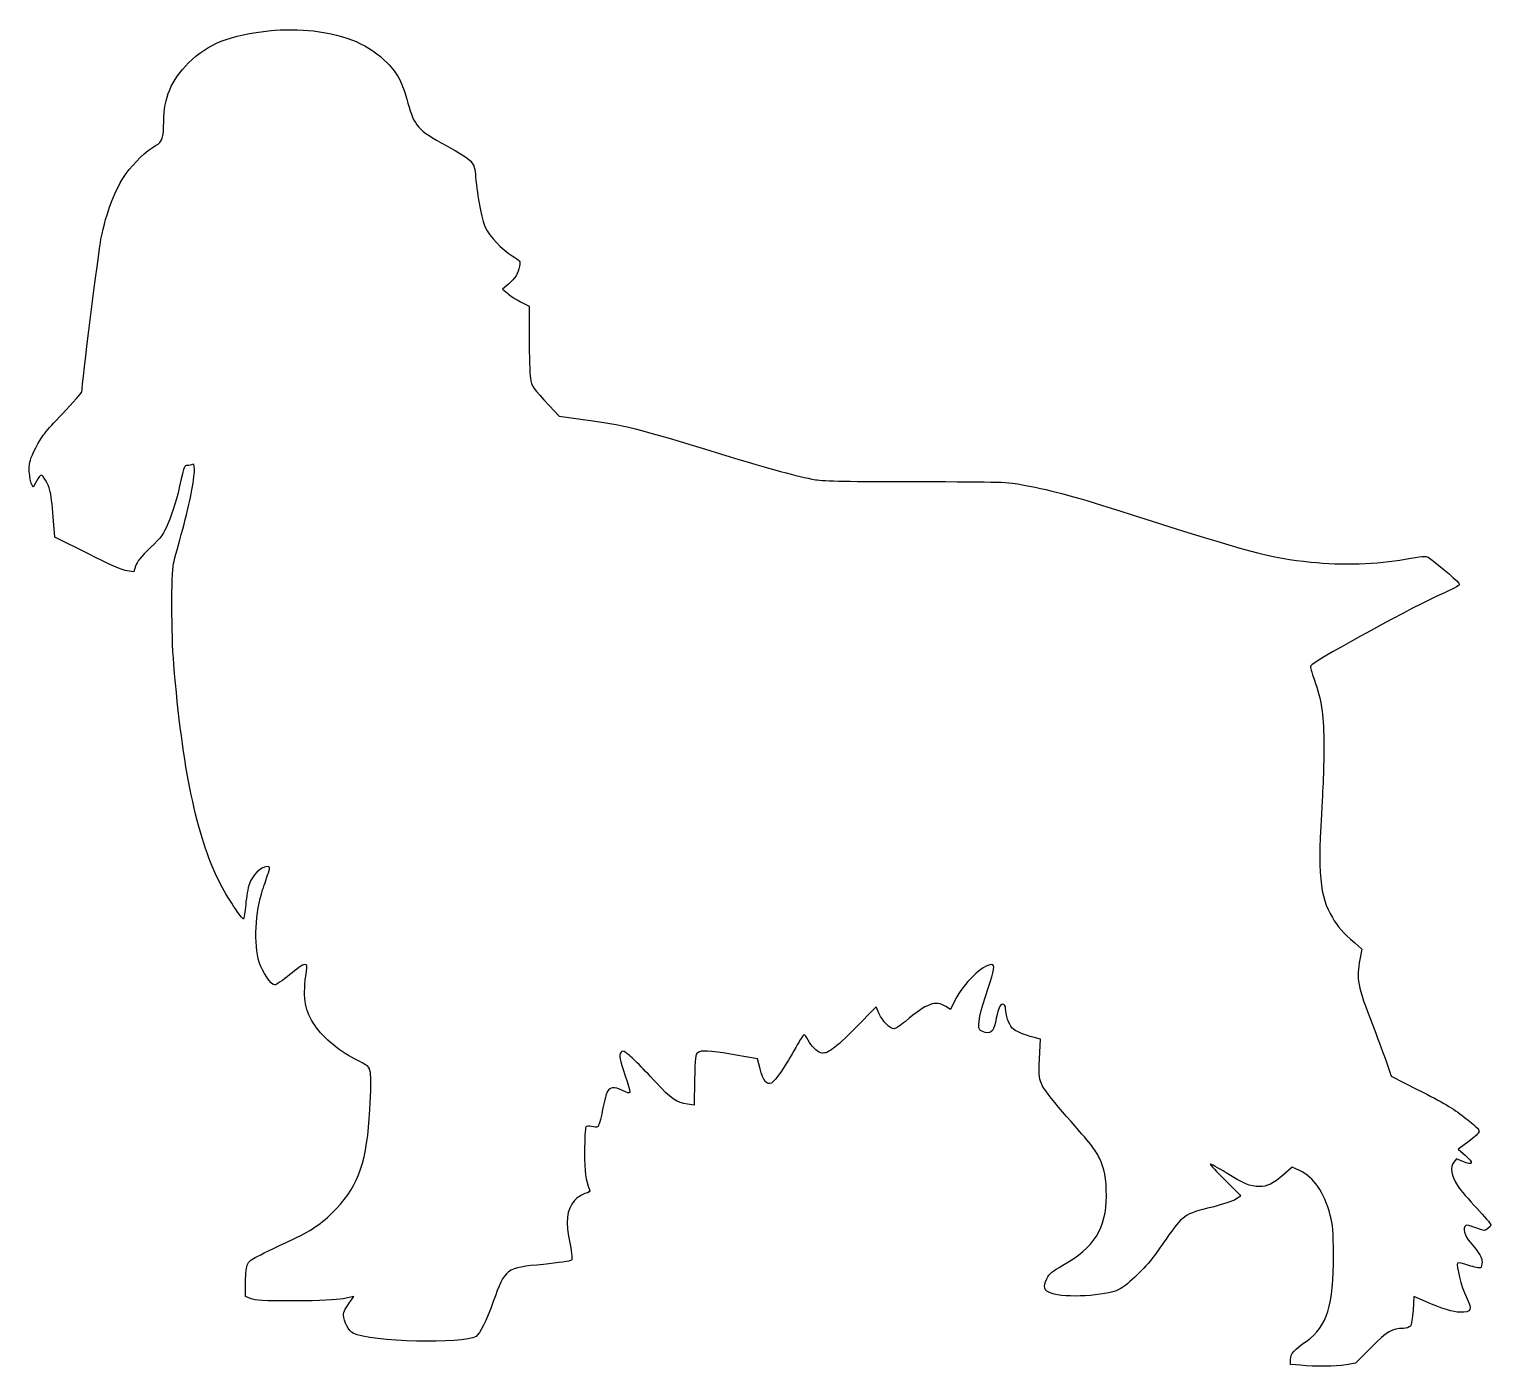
# Model space of a CAD drawing. Header units: centimetres. Extents: x -17.6 to 17.6, y -16.2 to 16.1.
import ezdxf

# ---------------------------------------------------------------- set-up
doc = ezdxf.new("R2010")
doc.units = ezdxf.units.CM
doc.header["$MEASUREMENT"] = 0
doc.layers.add('Layer 1', color=7, linetype='Continuous')

msp = doc.modelspace()

# ---------------------------------------------------------------- linework, layer by layer
at = {"layer": 'Layer 1'}
msp.add_open_spline([(-11.80042, 16.11489), (-12.82348, 15.99495), (-13.32442, 15.79739), (-13.79361, 15.3282), (-13.79361, 15.3282), (-14.20989, 14.91545), (-14.3898, 14.48859), (-14.39333, 13.91709), (-14.39333, 13.91709), (-14.39333, 13.50787), (-14.41802, 13.43378), (-14.58736, 13.33501), (-14.58736, 13.33501), (-14.80961, 13.20801), (-15.11653, 12.9152), (-15.29644, 12.6612), (-15.29644, 12.6612), (-15.56455, 12.28726), (-15.77622, 11.73692), (-15.90675, 11.07723), (-15.90675, 11.07723), (-15.95967, 10.80559), (-16.36889, 7.54945), (-16.36889, 7.38717), (-16.36889, 7.38717), (-16.36889, 7.36953), (-16.58408, 7.12964), (-16.84514, 6.85095), (-16.84514, 6.85095), (-17.25083, 6.42762), (-17.34961, 6.30062), (-17.48014, 6.03603), (-17.48014, 6.03603), (-17.61772, 5.76792), (-17.63889, 5.69736), (-17.63889, 5.50686), (-17.63889, 5.50686), (-17.63536, 5.39044), (-17.6142, 5.2458), (-17.5895, 5.18583), (-17.5895, 5.18583), (-17.5895, 5.18583), (-17.54717, 5.08352), (-17.54717, 5.08352), (-17.54717, 5.08352), (-17.54717, 5.08352), (-17.4625, 5.23169), (-17.4625, 5.23169), (-17.4625, 5.23169), (-17.41664, 5.31283), (-17.36725, 5.37986), (-17.34961, 5.37986), (-17.34961, 5.37986), (-17.30375, 5.37986), (-17.1838, 5.16819), (-17.14147, 5.00944), (-17.14147, 5.00944), (-17.11678, 4.93183), (-17.0815, 4.64608), (-17.06033, 4.37444), (-17.06033, 4.37444), (-17.06033, 4.37444), (-17.02152, 3.88055), (-17.02152, 3.88055), (-17.02152, 3.88055), (-17.02152, 3.88055), (-16.22777, 3.48191), (-16.22777, 3.48191), (-16.22777, 3.48191), (-15.70566, 3.22085), (-15.37758, 3.07622), (-15.27174, 3.06563), (-15.27174, 3.06563), (-15.27174, 3.06563), (-15.11299, 3.04446), (-15.11299, 3.04446), (-15.11299, 3.04446), (-15.11299, 3.04446), (-15.07066, 3.18204), (-15.07066, 3.18204), (-15.07066, 3.18204), (-15.04244, 3.28082), (-14.94366, 3.40429), (-14.71788, 3.61948), (-14.71788, 3.61948), (-14.44624, 3.88406), (-14.39332, 3.95815), (-14.29102, 4.20156), (-14.29102, 4.20156), (-14.16049, 4.51553), (-14.07935, 4.78364), (-13.96999, 5.28459), (-13.96999, 5.28459), (-13.91002, 5.55623), (-13.8818, 5.62678), (-13.83946, 5.61267), (-13.83946, 5.61267), (-13.81124, 5.60209), (-13.75832, 5.60914), (-13.71952, 5.62678), (-13.71952, 5.62678), (-13.65955, 5.66206), (-13.65249, 5.65147), (-13.65249, 5.51389), (-13.65249, 5.51389), (-13.65249, 5.24225), (-13.75832, 4.70603), (-13.93471, 4.07456), (-13.93471, 4.07456), (-14.02996, 3.73589), (-14.12521, 3.36195), (-14.15343, 3.24553), (-14.15343, 3.24553), (-14.20987, 2.97389), (-14.20987, 1.54514), (-14.1499, 0.81136), (-14.1499, 0.81136), (-13.94176, -1.70042), (-13.59957, -3.34083), (-13.04923, -4.44503), (-13.04923, -4.44503), (-12.87637, -4.79075), (-12.4989, -5.36578), (-12.46715, -5.33403), (-12.46715, -5.33403), (-12.45657, -5.32345), (-12.4354, -5.16822), (-12.41423, -4.98831), (-12.41423, -4.98831), (-12.39659, -4.80487), (-12.35779, -4.58262), (-12.32604, -4.49089), (-12.32604, -4.49089), (-12.26254, -4.29686), (-12.04029, -4.07461), (-11.90623, -4.07461), (-11.90623, -4.07461), (-11.82156, -4.07461), (-11.82156, -4.07814), (-11.86742, -4.22278), (-11.86742, -4.22278), (-11.89211, -4.30745), (-11.95209, -4.49442), (-12.005, -4.63906), (-12.005, -4.63906), (-12.18139, -5.15412), (-12.22019, -5.95492), (-12.08614, -6.38178), (-12.08614, -6.38178), (-12.01558, -6.61461), (-11.80039, -6.93211), (-11.71572, -6.93211), (-11.71572, -6.93211), (-11.67691, -6.93211), (-11.51464, -6.81922), (-11.35589, -6.68517), (-11.35589, -6.68517), (-11.19361, -6.54759), (-11.03133, -6.43823), (-10.99606, -6.43823), (-10.99606, -6.43823), (-10.93256, -6.43823), (-10.92903, -6.45587), (-10.9502, -6.60404), (-10.9502, -6.60404), (-11.03487, -7.21787), (-10.99959, -7.48951), (-10.78439, -7.84582), (-10.78439, -7.84582), (-10.59742, -8.15626), (-10.18467, -8.5161), (-9.78603, -8.71718), (-9.78603, -8.71718), (-9.44031, -8.89004), (-9.43678, -8.89004), (-9.40503, -9.04879), (-9.40503, -9.04879), (-9.38739, -9.14757), (-9.39092, -9.48623), (-9.41561, -9.93779), (-9.41561, -9.93779), (-9.48264, -11.16193), (-9.68372, -11.76165), (-10.21994, -12.32962), (-10.21994, -12.32962), (-10.52333, -12.65418), (-10.78438, -12.83762), (-11.25358, -13.05987), (-11.25358, -13.05987), (-12.30486, -13.56081), (-12.30839, -13.56081), (-12.36483, -13.66665), (-12.36483, -13.66665), (-12.40011, -13.74073), (-12.41775, -13.87479), (-12.41775, -14.11115), (-12.41775, -14.11115), (-12.41775, -14.11115), (-12.41775, -14.44982), (-12.41775, -14.44982), (-12.41775, -14.44982), (-12.41775, -14.44982), (-12.28369, -14.50626), (-12.28369, -14.50626), (-12.28369, -14.50626), (-12.17433, -14.55212), (-12.005, -14.5627), (-11.23594, -14.55918), (-11.23594, -14.55918), (-10.608, -14.55565), (-10.23758, -14.54154), (-10.06119, -14.50626), (-10.06119, -14.50626), (-10.06119, -14.50626), (-9.80719, -14.45687), (-9.80719, -14.45687), (-9.80719, -14.45687), (-9.80719, -14.45687), (-9.86011, -14.53095), (-9.86011, -14.53095), (-9.86011, -14.53095), (-10.00122, -14.72498), (-10.05414, -14.82376), (-10.05414, -14.90489), (-10.05414, -14.90489), (-10.05061, -15.05306), (-9.92714, -15.28589), (-9.81778, -15.34233), (-9.81778, -15.34233), (-9.40856, -15.55047), (-7.15078, -15.61044), (-6.85445, -15.41641), (-6.85445, -15.41641), (-6.76273, -15.35644), (-6.60751, -15.04247), (-6.43817, -14.5768), (-6.43817, -14.5768), (-6.14889, -13.77247), (-6.14184, -13.76541), (-5.22814, -13.67722), (-5.22814, -13.67722), (-4.87536, -13.64194), (-4.57197, -13.59961), (-4.55081, -13.57844), (-4.55081, -13.57844), (-4.52612, -13.55375), (-4.5367, -13.4338), (-4.58609, -13.19744), (-4.58609, -13.19744), (-4.70251, -12.63652), (-4.67076, -12.36136), (-4.47673, -12.13558), (-4.47673, -12.13558), (-4.41323, -12.06502), (-4.3074, -11.99447), (-4.22979, -11.96977), (-4.22979, -11.96977), (-4.12396, -11.93802), (-4.09573, -11.91685), (-4.11337, -11.87452), (-4.11337, -11.87452), (-4.21215, -11.63816), (-4.23331, -11.46883), (-4.23331, -10.9573), (-4.23331, -10.9573), (-4.23331, -10.65391), (-4.2192, -10.3858), (-4.20509, -10.36463), (-4.20509, -10.36463), (-4.18392, -10.33288), (-4.14512, -10.32935), (-4.06751, -10.35052), (-4.06751, -10.35052), (-4.00754, -10.36816), (-3.94051, -10.37169), (-3.91934, -10.35758), (-3.91934, -10.35758), (-3.89465, -10.34347), (-3.84526, -10.17414), (-3.80645, -9.98011), (-3.80645, -9.98011), (-3.76764, -9.78961), (-3.71826, -9.58853), (-3.69709, -9.53208), (-3.69709, -9.53208), (-3.64417, -9.3945), (-3.52423, -9.37686), (-3.31609, -9.47916), (-3.31609, -9.47916), (-3.09737, -9.58852), (-3.09737, -9.57794), (-3.26317, -9.10169), (-3.26317, -9.10169), (-3.39017, -8.7348), (-3.40781, -8.63955), (-3.35489, -8.55841), (-3.35489, -8.55841), (-3.32667, -8.51608), (-3.30903, -8.51608), (-3.23847, -8.56547), (-3.23847, -8.56547), (-3.115, -8.65014), (-2.87864, -8.8865), (-2.50822, -9.28866), (-2.50822, -9.28866), (-2.1625, -9.66966), (-2.00728, -9.77549), (-1.74975, -9.81077), (-1.74975, -9.81077), (-1.74975, -9.81077), (-1.591, -9.83546), (-1.591, -9.83546), (-1.591, -9.83546), (-1.591, -9.83546), (-1.58042, -9.22515), (-1.58042, -9.22515), (-1.58042, -9.22515), (-1.56984, -8.67482), (-1.56278, -8.61484), (-1.50281, -8.56898), (-1.50281, -8.56898), (-1.40756, -8.50195), (-1.26998, -8.50901), (-0.62087, -8.61837), (-0.62087, -8.61837), (-0.62087, -8.61837), (-0.05643, -8.71362), (-0.05643, -8.71362), (-0.05643, -8.71362), (-0.05643, -8.71362), (0.00354, -8.95704), (0.00354, -8.95704), (0.00354, -8.95704), (0.07762, -9.24632), (0.16582, -9.35921), (0.27871, -9.29923), (0.27871, -9.29923), (0.3669, -9.24984), (0.62796, -8.86884), (0.86432, -8.43845), (0.86432, -8.43845), (0.95957, -8.26912), (1.04776, -8.13153), (1.0654, -8.13153), (1.0654, -8.13153), (1.07951, -8.13153), (1.12184, -8.1915), (1.16065, -8.26206), (1.16065, -8.26206), (1.23826, -8.41728), (1.36173, -8.53723), (1.47109, -8.56898), (1.47109, -8.56898), (1.61573, -8.61484), (1.79917, -8.48079), (2.30365, -7.96573), (2.30365, -7.96573), (2.30365, -7.96573), (2.80459, -7.46126), (2.80459, -7.46126), (2.80459, -7.46126), (2.80459, -7.46126), (2.87867, -7.63059), (2.87867, -7.63059), (2.87867, -7.63059), (2.95628, -7.80698), (3.13973, -7.99042), (3.24203, -7.99042), (3.24203, -7.99042), (3.27378, -7.99042), (3.39725, -7.90928), (3.51014, -7.81403), (3.51014, -7.81403), (4.03225, -7.36953), (4.23686, -7.29545), (4.48381, -7.4542), (4.48381, -7.4542), (4.48381, -7.4542), (4.60023, -7.52476), (4.60023, -7.52476), (4.60023, -7.52476), (4.60023, -7.52476), (4.71312, -7.2884), (4.71312, -7.2884), (4.71312, -7.2884), (4.90362, -6.90034), (5.37634, -6.43821), (5.59154, -6.43821), (5.59154, -6.43821), (5.67621, -6.43821), (5.65504, -6.57579), (5.50687, -7.00971), (5.50687, -7.00971), (5.31284, -7.5671), (5.24229, -7.91988), (5.30226, -8.01513), (5.30226, -8.01513), (5.31637, -8.0363), (5.37634, -8.06805), (5.43632, -8.07863), (5.43632, -8.07863), (5.59154, -8.11391), (5.65151, -8.0363), (5.70443, -7.73644), (5.70443, -7.73644), (5.74676, -7.48597), (5.81379, -7.3625), (5.88787, -7.40483), (5.88787, -7.40483), (5.90904, -7.41894), (5.92668, -7.46127), (5.92668, -7.50008), (5.92668, -7.50008), (5.92668, -7.64472), (6.00782, -7.88461), (6.0819, -7.96575), (6.0819, -7.96575), (6.15951, -8.05042), (6.35001, -8.13156), (6.62165, -8.20211), (6.62165, -8.20211), (6.62165, -8.20211), (6.76982, -8.24092), (6.76982, -8.24092), (6.76982, -8.24092), (6.76982, -8.24092), (6.74865, -8.71364), (6.74865, -8.71364), (6.74865, -8.71364), (6.72748, -9.17225), (6.73101, -9.18989), (6.82273, -9.37333), (6.82273, -9.37333), (6.87212, -9.47564), (7.13317, -9.80725), (7.40129, -10.11064), (7.40129, -10.11064), (8.00454, -10.79503), (8.08215, -10.89028), (8.19151, -11.11253), (8.19151, -11.11253), (8.31498, -11.35947), (8.36084, -11.60289), (8.36084, -12.02622), (8.36084, -12.02622), (8.36084, -12.80586), (8.06451, -13.27505), (7.30956, -13.69839), (7.30956, -13.69839), (7.04498, -13.84656), (6.99206, -13.89242), (6.9215, -14.03), (6.9215, -14.03), (6.82272, -14.22403), (6.85094, -14.31222), (7.02733, -14.37572), (7.02733, -14.37572), (7.366, -14.49566), (8.34319, -14.44275), (8.66069, -14.28753), (8.66069, -14.28753), (8.83355, -14.20639), (9.23219, -13.83245), (9.45797, -13.5467), (9.45797, -13.5467), (9.51794, -13.46909), (9.67316, -13.25389), (9.80016, -13.07045), (9.80016, -13.07045), (10.20585, -12.48484), (10.23408, -12.46367), (10.91847, -12.29434), (10.91847, -12.29434), (11.16894, -12.23084), (11.42294, -12.1497), (11.48291, -12.10737), (11.48291, -12.10737), (11.53935, -12.06856), (11.59227, -12.03329), (11.59933, -12.02623), (11.59933, -12.02623), (11.60639, -12.0227), (11.43705, -11.85337), (11.22891, -11.64876), (11.22891, -11.64876), (11.02077, -11.44415), (10.85849, -11.26776), (10.86555, -11.25718), (10.86555, -11.25718), (10.87613, -11.2466), (11.04899, -11.34185), (11.25008, -11.46885), (11.25008, -11.46885), (11.66283, -11.72991), (11.83216, -11.80046), (12.05441, -11.80046), (12.05441, -11.80046), (12.24491, -11.80046), (12.37544, -11.73696), (12.64002, -11.50765), (12.64002, -11.50765), (12.64002, -11.50765), (12.84463, -11.33126), (12.84463, -11.33126), (12.84463, -11.33126), (12.84463, -11.33126), (13.02102, -11.4124), (13.02102, -11.4124), (13.02102, -11.4124), (13.37027, -11.57821), (13.61016, -11.92393), (13.76538, -12.4919), (13.76538, -12.4919), (13.82888, -12.73179), (13.83946, -12.86937), (13.84299, -13.45851), (13.84299, -13.45851), (13.85005, -14.64737), (13.68071, -15.19065), (13.20446, -15.52226), (13.20446, -15.52226), (12.88696, -15.74451), (12.80582, -15.83623), (12.80582, -15.97382), (12.80582, -15.97382), (12.80582, -15.97382), (12.80582, -16.09376), (12.80582, -16.09376), (12.80582, -16.09376), (12.80582, -16.09376), (13.04571, -16.11493), (13.04571, -16.11493), (13.04571, -16.11493), (13.39849, -16.15021), (13.88532, -16.14315), (14.14638, -16.10435), (14.14638, -16.10435), (14.14638, -16.10435), (14.37569, -16.06554), (14.37569, -16.06554), (14.37569, -16.06554), (14.37569, -16.06554), (14.74963, -15.68807), (14.74963, -15.68807), (14.74963, -15.68807), (15.14121, -15.28943), (15.25763, -15.2224), (15.52927, -15.2224), (15.52927, -15.2224), (15.59983, -15.2224), (15.67391, -15.19771), (15.6986, -15.16948), (15.6986, -15.16948), (15.72329, -15.13773), (15.75152, -14.97545), (15.7621, -14.78495), (15.7621, -14.78495), (15.7621, -14.78495), (15.77974, -14.45334), (15.77974, -14.45334), (15.77974, -14.45334), (15.77974, -14.45334), (16.06549, -14.57681), (16.06549, -14.57681), (16.06549, -14.57681), (16.45355, -14.74614), (16.73577, -14.83434), (16.89805, -14.83434), (16.89805, -14.83434), (17.18027, -14.83434), (17.20144, -14.77437), (17.04269, -14.45687), (17.04269, -14.45687), (16.93686, -14.2452), (16.79575, -13.68781), (16.83808, -13.64548), (16.83808, -13.64548), (16.85219, -13.63137), (16.97214, -13.65959), (17.10972, -13.70192), (17.10972, -13.70192), (17.24378, -13.74778), (17.37078, -13.77248), (17.38841, -13.75836), (17.38841, -13.75836), (17.40958, -13.74778), (17.42722, -13.68428), (17.42722, -13.62078), (17.42722, -13.62078), (17.42722, -13.50084), (17.38136, -13.42675), (17.13794, -13.14453), (17.13794, -13.14453), (17.00388, -12.99284), (16.9545, -12.78822), (17.03563, -12.73531), (17.03563, -12.73531), (17.05327, -12.72473), (17.15205, -12.74942), (17.25082, -12.78823), (17.25082, -12.78823), (17.3496, -12.82704), (17.4519, -12.85879), (17.48013, -12.85879), (17.48013, -12.85879), (17.53305, -12.85879), (17.63888, -12.76707), (17.63888, -12.71768), (17.63888, -12.71768), (17.63888, -12.70004), (17.48719, -12.52365), (17.30021, -12.32257), (17.30021, -12.32257), (17.11324, -12.12149), (16.9051, -11.87807), (16.83807, -11.77576), (16.83807, -11.77576), (16.68285, -11.54645), (16.64757, -11.32773), (16.74635, -11.20779), (16.74635, -11.20779), (16.74635, -11.20779), (16.80985, -11.12665), (16.80985, -11.12665), (16.80985, -11.12665), (16.80985, -11.12665), (16.9686, -11.19721), (16.9686, -11.19721), (16.9686, -11.19721), (17.20849, -11.30304), (17.23671, -11.23249), (17.02504, -11.04552), (17.02504, -11.04552), (17.02504, -11.04552), (16.85218, -10.89735), (16.85218, -10.89735), (16.85218, -10.89735), (16.85218, -10.89735), (17.10618, -10.71038), (17.10618, -10.71038), (17.10618, -10.71038), (17.24376, -10.60807), (17.35665, -10.50224), (17.35665, -10.47402), (17.35665, -10.47402), (17.35665, -10.41758), (17.26846, -10.32938), (17.00387, -10.1283), (17.00387, -10.1283), (16.69695, -9.88841), (16.53468, -9.79316), (15.8644, -9.45449), (15.8644, -9.45449), (15.8644, -9.45449), (15.23646, -9.13699), (15.23646, -9.13699), (15.23646, -9.13699), (15.23646, -9.13699), (15.1024, -8.74893), (15.1024, -8.74893), (15.1024, -8.74893), (15.02832, -8.53374), (14.88368, -8.14568), (14.78137, -7.88462), (14.78137, -7.88462), (14.42154, -6.95329), (14.38979, -6.7769), (14.47798, -6.31476), (14.47798, -6.31476), (14.47798, -6.31476), (14.52737, -6.06782), (14.52737, -6.06782), (14.52737, -6.06782), (14.52737, -6.06782), (14.34745, -5.90907), (14.34745, -5.90907), (14.34745, -5.90907), (14.07228, -5.66918), (13.94176, -5.52454), (13.81476, -5.30582), (13.81476, -5.30582), (13.50432, -4.78371), (13.45845, -4.27924), (13.56782, -2.48713), (13.56782, -2.48713), (13.6031, -1.89799), (13.61721, -1.31591), (13.60663, -0.91727), (13.60663, -0.91727), (13.58546, -0.2611), (13.54666, -0.03533), (13.33852, 0.55381), (13.33852, 0.55381), (13.27502, 0.74078), (13.27502, 0.75489), (13.32794, 0.80428), (13.32794, 0.80428), (13.5255, 0.97714), (15.88558, 2.26478), (16.45002, 2.50467), (16.45002, 2.50467), (16.68638, 2.60698), (16.88394, 2.70928), (16.88746, 2.7375), (16.88746, 2.7375), (16.89452, 2.77631), (16.45002, 3.16083), (16.12899, 3.39367), (16.12899, 3.39367), (16.0796, 3.42895), (15.96671, 3.41836), (15.57513, 3.34781), (15.57513, 3.34781), (14.8978, 3.22434), (14.04055, 3.19964), (13.29971, 3.27725), (13.29971, 3.27725), (12.32252, 3.37956), (11.78982, 3.52067), (8.96054, 4.42731), (8.96054, 4.42731), (7.55296, 4.87534), (7.12962, 4.99175), (6.36762, 5.13639), (6.36762, 5.13639), (5.95487, 5.21753), (5.88431, 5.21753), (3.7747, 5.22106), (3.7747, 5.22106), (2.16603, 5.22106), (1.53809, 5.23517), (1.34053, 5.26692), (1.34053, 5.26692), (0.88897, 5.34806), (0.31042, 5.50328), (-0.95253, 5.89134), (-0.95253, 5.89134), (-2.98806, 6.51576), (-3.28439, 6.58984), (-4.26864, 6.7239), (-4.26864, 6.7239), (-4.26864, 6.7239), (-4.8472, 6.80151), (-4.8472, 6.80151), (-4.8472, 6.80151), (-4.8472, 6.80151), (-5.08356, 7.05198), (-5.08356, 7.05198), (-5.08356, 7.05198), (-5.47867, 7.47179), (-5.51395, 7.5247), (-5.54217, 7.72226), (-5.54217, 7.72226), (-5.55628, 7.82104), (-5.57039, 8.25143), (-5.57039, 8.67829), (-5.57039, 8.67829), (-5.57039, 8.67829), (-5.57392, 9.4544), (-5.57392, 9.4544), (-5.57392, 9.4544), (-5.57392, 9.4544), (-5.77853, 9.56023), (-5.77853, 9.56023), (-5.77853, 9.56023), (-5.88789, 9.6202), (-6.03253, 9.71192), (-6.09603, 9.76837), (-6.09603, 9.76837), (-6.09603, 9.76837), (-6.21245, 9.87068), (-6.21245, 9.87068), (-6.21245, 9.87068), (-6.21245, 9.87068), (-6.06781, 9.99062), (-6.06781, 9.99062), (-6.06781, 9.99062), (-5.90906, 10.1282), (-5.8385, 10.24462), (-5.80323, 10.42454), (-5.80323, 10.42454), (-5.78206, 10.54448), (-5.78912, 10.55154), (-5.98315, 10.67148), (-5.98315, 10.67148), (-6.23009, 10.8267), (-6.5229, 11.13715), (-6.63226, 11.36292), (-6.63226, 11.36292), (-6.71693, 11.54989), (-6.82276, 12.08964), (-6.86509, 12.57648), (-6.86509, 12.57648), (-6.89684, 12.95042), (-6.90742, 12.96454), (-7.5777, 13.33495), (-7.5777, 13.33495), (-8.26209, 13.71242), (-8.34323, 13.80062), (-8.49845, 14.36153), (-8.49845, 14.36153), (-8.63956, 14.86953), (-8.74187, 15.07061), (-8.99587, 15.32814), (-8.99587, 15.32814), (-9.4192, 15.76206), (-9.98365, 16.009), (-10.7774, 16.10072), (-10.7774, 16.10072), (-11.07726, 16.136), (-11.56409, 16.14305), (-11.80046, 16.11483), (-11.80046, 16.11483), (-11.80046, 16.11483), (-11.80042, 16.11489), (-11.80042, 16.11489)], degree=3, knots=[0, 0, 0, 0, 0.00487805, 0.00487805, 0.00487805, 0.00487805, 0.0097561, 0.0097561, 0.0097561, 0.0097561, 0.01463415, 0.01463415, 0.01463415, 0.01463415, 0.0195122, 0.0195122, 0.0195122, 0.0195122, 0.02439024, 0.02439024, 0.02439024, 0.02439024, 0.02926829, 0.02926829, 0.02926829, 0.02926829, 0.03414634, 0.03414634, 0.03414634, 0.03414634, 0.03902439, 0.03902439, 0.03902439, 0.03902439, 0.04390244, 0.04390244, 0.04390244, 0.04390244, 0.04878049, 0.04878049, 0.04878049, 0.04878049, 0.05365854, 0.05365854, 0.05365854, 0.05365854, 0.05853659, 0.05853659, 0.05853659, 0.05853659, 0.06341463, 0.06341463, 0.06341463, 0.06341463, 0.06829268, 0.06829268, 0.06829268, 0.06829268, 0.07317073, 0.07317073, 0.07317073, 0.07317073, 0.07804878, 0.07804878, 0.07804878, 0.07804878, 0.08292683, 0.08292683, 0.08292683, 0.08292683, 0.08780488, 0.08780488, 0.08780488, 0.08780488, 0.09268293, 0.09268293, 0.09268293, 0.09268293, 0.09756098, 0.09756098, 0.09756098, 0.09756098, 0.10243902, 0.10243902, 0.10243902, 0.10243902, 0.10731707, 0.10731707, 0.10731707, 0.10731707, 0.11219512, 0.11219512, 0.11219512, 0.11219512, 0.11707317, 0.11707317, 0.11707317, 0.11707317, 0.12195122, 0.12195122, 0.12195122, 0.12195122, 0.12682927, 0.12682927, 0.12682927, 0.12682927, 0.13170732, 0.13170732, 0.13170732, 0.13170732, 0.13658537, 0.13658537, 0.13658537, 0.13658537, 0.14146341, 0.14146341, 0.14146341, 0.14146341, 0.14634146, 0.14634146, 0.14634146, 0.14634146, 0.15121951, 0.15121951, 0.15121951, 0.15121951, 0.15609756, 0.15609756, 0.15609756, 0.15609756, 0.16097561, 0.16097561, 0.16097561, 0.16097561, 0.16585366, 0.16585366, 0.16585366, 0.16585366, 0.17073171, 0.17073171, 0.17073171, 0.17073171, 0.17560976, 0.17560976, 0.17560976, 0.17560976, 0.1804878, 0.1804878, 0.1804878, 0.1804878, 0.18536585, 0.18536585, 0.18536585, 0.18536585, 0.1902439, 0.1902439, 0.1902439, 0.1902439, 0.19512195, 0.19512195, 0.19512195, 0.19512195, 0.2, 0.2, 0.2, 0.2, 0.20487805, 0.20487805, 0.20487805, 0.20487805, 0.2097561, 0.2097561, 0.2097561, 0.2097561, 0.21463415, 0.21463415, 0.21463415, 0.21463415, 0.2195122, 0.2195122, 0.2195122, 0.2195122, 0.22439024, 0.22439024, 0.22439024, 0.22439024, 0.22926829, 0.22926829, 0.22926829, 0.22926829, 0.23414634, 0.23414634, 0.23414634, 0.23414634, 0.23902439, 0.23902439, 0.23902439, 0.23902439, 0.24390244, 0.24390244, 0.24390244, 0.24390244, 0.24878049, 0.24878049, 0.24878049, 0.24878049, 0.25365854, 0.25365854, 0.25365854, 0.25365854, 0.25853659, 0.25853659, 0.25853659, 0.25853659, 0.26341463, 0.26341463, 0.26341463, 0.26341463, 0.26829268, 0.26829268, 0.26829268, 0.26829268, 0.27317073, 0.27317073, 0.27317073, 0.27317073, 0.27804878, 0.27804878, 0.27804878, 0.27804878, 0.28292683, 0.28292683, 0.28292683, 0.28292683, 0.28780488, 0.28780488, 0.28780488, 0.28780488, 0.29268293, 0.29268293, 0.29268293, 0.29268293, 0.29756098, 0.29756098, 0.29756098, 0.29756098, 0.30243902, 0.30243902, 0.30243902, 0.30243902, 0.30731707, 0.30731707, 0.30731707, 0.30731707, 0.31219512, 0.31219512, 0.31219512, 0.31219512, 0.31707317, 0.31707317, 0.31707317, 0.31707317, 0.32195122, 0.32195122, 0.32195122, 0.32195122, 0.32682927, 0.32682927, 0.32682927, 0.32682927, 0.33170732, 0.33170732, 0.33170732, 0.33170732, 0.33658537, 0.33658537, 0.33658537, 0.33658537, 0.34146341, 0.34146341, 0.34146341, 0.34146341, 0.34634146, 0.34634146, 0.34634146, 0.34634146, 0.35121951, 0.35121951, 0.35121951, 0.35121951, 0.35609756, 0.35609756, 0.35609756, 0.35609756, 0.36097561, 0.36097561, 0.36097561, 0.36097561, 0.36585366, 0.36585366, 0.36585366, 0.36585366, 0.37073171, 0.37073171, 0.37073171, 0.37073171, 0.37560976, 0.37560976, 0.37560976, 0.37560976, 0.3804878, 0.3804878, 0.3804878, 0.3804878, 0.38536585, 0.38536585, 0.38536585, 0.38536585, 0.3902439, 0.3902439, 0.3902439, 0.3902439, 0.39512195, 0.39512195, 0.39512195, 0.39512195, 0.4, 0.4, 0.4, 0.4, 0.40487805, 0.40487805, 0.40487805, 0.40487805, 0.4097561, 0.4097561, 0.4097561, 0.4097561, 0.41463415, 0.41463415, 0.41463415, 0.41463415, 0.4195122, 0.4195122, 0.4195122, 0.4195122, 0.42439024, 0.42439024, 0.42439024, 0.42439024, 0.42926829, 0.42926829, 0.42926829, 0.42926829, 0.43414634, 0.43414634, 0.43414634, 0.43414634, 0.43902439, 0.43902439, 0.43902439, 0.43902439, 0.44390244, 0.44390244, 0.44390244, 0.44390244, 0.44878049, 0.44878049, 0.44878049, 0.44878049, 0.45365854, 0.45365854, 0.45365854, 0.45365854, 0.45853659, 0.45853659, 0.45853659, 0.45853659, 0.46341463, 0.46341463, 0.46341463, 0.46341463, 0.46829268, 0.46829268, 0.46829268, 0.46829268, 0.47317073, 0.47317073, 0.47317073, 0.47317073, 0.47804878, 0.47804878, 0.47804878, 0.47804878, 0.48292683, 0.48292683, 0.48292683, 0.48292683, 0.48780488, 0.48780488, 0.48780488, 0.48780488, 0.49268293, 0.49268293, 0.49268293, 0.49268293, 0.49756098, 0.49756098, 0.49756098, 0.49756098, 0.50243902, 0.50243902, 0.50243902, 0.50243902, 0.50731707, 0.50731707, 0.50731707, 0.50731707, 0.51219512, 0.51219512, 0.51219512, 0.51219512, 0.51707317, 0.51707317, 0.51707317, 0.51707317, 0.52195122, 0.52195122, 0.52195122, 0.52195122, 0.52682927, 0.52682927, 0.52682927, 0.52682927, 0.53170732, 0.53170732, 0.53170732, 0.53170732, 0.53658537, 0.53658537, 0.53658537, 0.53658537, 0.54146341, 0.54146341, 0.54146341, 0.54146341, 0.54634146, 0.54634146, 0.54634146, 0.54634146, 0.55121951, 0.55121951, 0.55121951, 0.55121951, 0.55609756, 0.55609756, 0.55609756, 0.55609756, 0.56097561, 0.56097561, 0.56097561, 0.56097561, 0.56585366, 0.56585366, 0.56585366, 0.56585366, 0.57073171, 0.57073171, 0.57073171, 0.57073171, 0.57560976, 0.57560976, 0.57560976, 0.57560976, 0.5804878, 0.5804878, 0.5804878, 0.5804878, 0.58536585, 0.58536585, 0.58536585, 0.58536585, 0.5902439, 0.5902439, 0.5902439, 0.5902439, 0.59512195, 0.59512195, 0.59512195, 0.59512195, 0.6, 0.6, 0.6, 0.6, 0.60487805, 0.60487805, 0.60487805, 0.60487805, 0.6097561, 0.6097561, 0.6097561, 0.6097561, 0.61463415, 0.61463415, 0.61463415, 0.61463415, 0.6195122, 0.6195122, 0.6195122, 0.6195122, 0.62439024, 0.62439024, 0.62439024, 0.62439024, 0.62926829, 0.62926829, 0.62926829, 0.62926829, 0.63414634, 0.63414634, 0.63414634, 0.63414634, 0.63902439, 0.63902439, 0.63902439, 0.63902439, 0.64390244, 0.64390244, 0.64390244, 0.64390244, 0.64878049, 0.64878049, 0.64878049, 0.64878049, 0.65365854, 0.65365854, 0.65365854, 0.65365854, 0.65853659, 0.65853659, 0.65853659, 0.65853659, 0.66341463, 0.66341463, 0.66341463, 0.66341463, 0.66829268, 0.66829268, 0.66829268, 0.66829268, 0.67317073, 0.67317073, 0.67317073, 0.67317073, 0.67804878, 0.67804878, 0.67804878, 0.67804878, 0.68292683, 0.68292683, 0.68292683, 0.68292683, 0.68780488, 0.68780488, 0.68780488, 0.68780488, 0.69268293, 0.69268293, 0.69268293, 0.69268293, 0.69756098, 0.69756098, 0.69756098, 0.69756098, 0.70243902, 0.70243902, 0.70243902, 0.70243902, 0.70731707, 0.70731707, 0.70731707, 0.70731707, 0.71219512, 0.71219512, 0.71219512, 0.71219512, 0.71707317, 0.71707317, 0.71707317, 0.71707317, 0.72195122, 0.72195122, 0.72195122, 0.72195122, 0.72682927, 0.72682927, 0.72682927, 0.72682927, 0.73170732, 0.73170732, 0.73170732, 0.73170732, 0.73658537, 0.73658537, 0.73658537, 0.73658537, 0.74146341, 0.74146341, 0.74146341, 0.74146341, 0.74634146, 0.74634146, 0.74634146, 0.74634146, 0.75121951, 0.75121951, 0.75121951, 0.75121951, 0.75609756, 0.75609756, 0.75609756, 0.75609756, 0.76097561, 0.76097561, 0.76097561, 0.76097561, 0.76585366, 0.76585366, 0.76585366, 0.76585366, 0.77073171, 0.77073171, 0.77073171, 0.77073171, 0.77560976, 0.77560976, 0.77560976, 0.77560976, 0.7804878, 0.7804878, 0.7804878, 0.7804878, 0.78536585, 0.78536585, 0.78536585, 0.78536585, 0.7902439, 0.7902439, 0.7902439, 0.7902439, 0.79512195, 0.79512195, 0.79512195, 0.79512195, 0.8, 0.8, 0.8, 0.8, 0.80487805, 0.80487805, 0.80487805, 0.80487805, 0.8097561, 0.8097561, 0.8097561, 0.8097561, 0.81463415, 0.81463415, 0.81463415, 0.81463415, 0.8195122, 0.8195122, 0.8195122, 0.8195122, 0.82439024, 0.82439024, 0.82439024, 0.82439024, 0.82926829, 0.82926829, 0.82926829, 0.82926829, 0.83414634, 0.83414634, 0.83414634, 0.83414634, 0.83902439, 0.83902439, 0.83902439, 0.83902439, 0.84390244, 0.84390244, 0.84390244, 0.84390244, 0.84878049, 0.84878049, 0.84878049, 0.84878049, 0.85365854, 0.85365854, 0.85365854, 0.85365854, 0.85853659, 0.85853659, 0.85853659, 0.85853659, 0.86341463, 0.86341463, 0.86341463, 0.86341463, 0.86829268, 0.86829268, 0.86829268, 0.86829268, 0.87317073, 0.87317073, 0.87317073, 0.87317073, 0.87804878, 0.87804878, 0.87804878, 0.87804878, 0.88292683, 0.88292683, 0.88292683, 0.88292683, 0.88780488, 0.88780488, 0.88780488, 0.88780488, 0.89268293, 0.89268293, 0.89268293, 0.89268293, 0.89756098, 0.89756098, 0.89756098, 0.89756098, 0.90243902, 0.90243902, 0.90243902, 0.90243902, 0.90731707, 0.90731707, 0.90731707, 0.90731707, 0.91219512, 0.91219512, 0.91219512, 0.91219512, 0.91707317, 0.91707317, 0.91707317, 0.91707317, 0.92195122, 0.92195122, 0.92195122, 0.92195122, 0.92682927, 0.92682927, 0.92682927, 0.92682927, 0.93170732, 0.93170732, 0.93170732, 0.93170732, 0.93658537, 0.93658537, 0.93658537, 0.93658537, 0.94146341, 0.94146341, 0.94146341, 0.94146341, 0.94634146, 0.94634146, 0.94634146, 0.94634146, 0.95121951, 0.95121951, 0.95121951, 0.95121951, 0.95609756, 0.95609756, 0.95609756, 0.95609756, 0.96097561, 0.96097561, 0.96097561, 0.96097561, 0.96585366, 0.96585366, 0.96585366, 0.96585366, 0.97073171, 0.97073171, 0.97073171, 0.97073171, 0.97560976, 0.97560976, 0.97560976, 0.97560976, 0.9804878, 0.9804878, 0.9804878, 0.9804878, 0.98536585, 0.98536585, 0.98536585, 0.98536585, 0.9902439, 0.9902439, 0.9902439, 0.9902439, 1, 1, 1, 1], dxfattribs=at)

doc.saveas('drawing.dxf')
